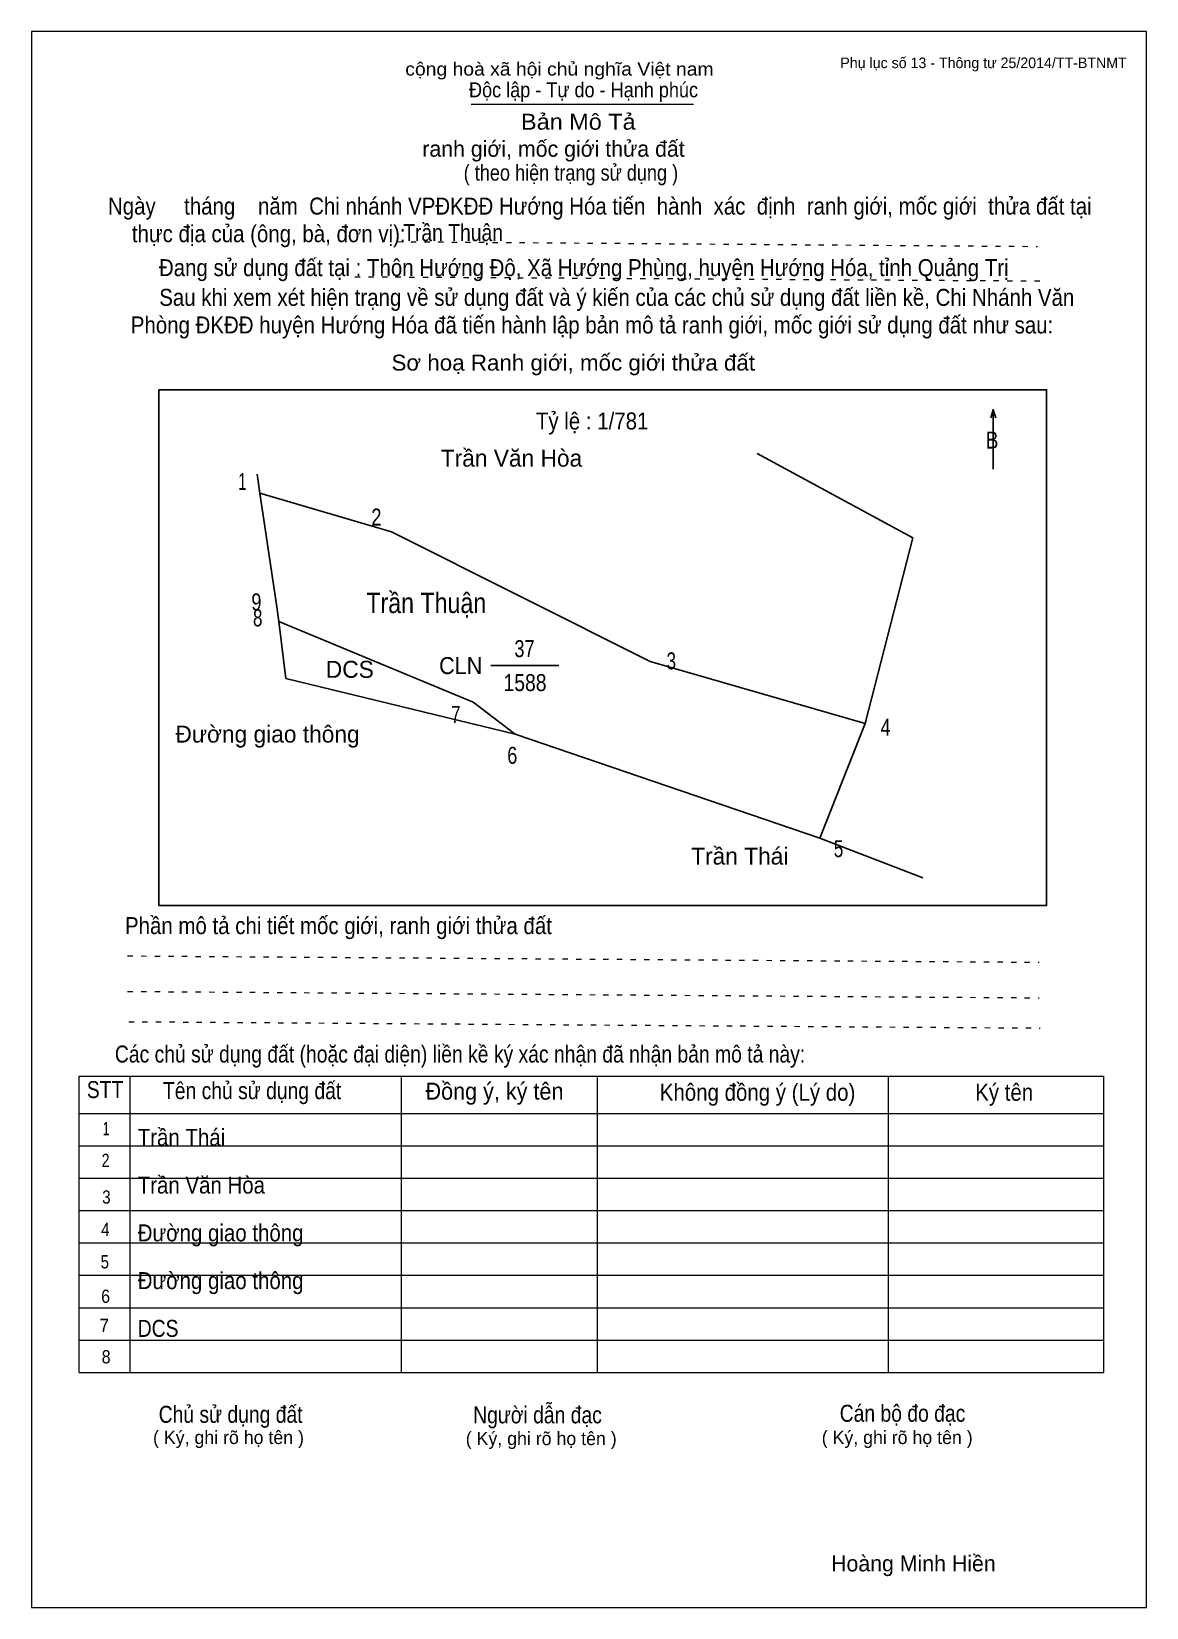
# Model space of a CAD drawing. Header units: centimetres. Extents: x 0 to 21, y 0 to 29.7.
import ezdxf
from ezdxf.enums import TextEntityAlignment as Align

# ---------------------------------------------------------------- set-up
doc = ezdxf.new("R2010")
doc.units = ezdxf.units.CM
doc.header["$LTSCALE"] = 0.13
doc.linetypes.add('DOTTED', pattern=[1.5, 0.3, -1.2])
for name, color, linetype, lineweight in [('1', 7, 'Continuous', 13), ('33', 7, 'Continuous', 25), ('6', 7, 'Continuous', 25), ('62', 7, 'Continuous', 13)]:
    doc.layers.add(name, color=color, linetype=linetype, lineweight=lineweight)
for name, color, linetype in [('2', 7, 'Continuous'), ('32', 7, 'Continuous'), ('34', 7, 'Continuous'), ('51', 7, 'Continuous'), ('63', 7, 'Continuous')]:
    doc.layers.add(name, color=color, linetype=linetype)

msp = doc.modelspace()

# ---------------------------------------------------------------- linework, layer by layer
at = {"layer": '1'}
msp.add_lwpolyline([(21, 0), (21, 29.7), (0, 29.7), (0, 0)], close=True, dxfattribs=at)
at = {"layer": '33'}
msp.add_line((8.65, 17.75), (9.93, 17.75), dxfattribs=at)
at = {"layer": '6'}
msp.add_line((15.7, 16.66), (14.85, 14.5), dxfattribs=at)
for points in [[(15.7, 16.66), (16.6, 20.16), (13.67, 21.75)], [(4.25, 21.36), (4.3, 21), (4.62, 18.86)], [(4.3, 21), (6.78, 20.27), (11.65, 17.83), (15.7, 16.66)], [(4.62, 18.86), (4.66, 18.58), (4.79, 17.51)], [(4.66, 18.58), (8.32, 17.06), (9.11, 16.46)], [(4.79, 17.51), (9.11, 16.46), (14.85, 14.5), (16.79, 13.75)]]:
    msp.add_lwpolyline(points, dxfattribs=at)
at = {"layer": '62'}
for p, q in [((8.28, 28.33), (12.47, 28.33)), ((0.9, 10.01), (20.2, 10.01)), ((0.9, 4.43), (0.9, 10.01)), ((1.86, 4.43), (1.86, 10.01)), ((6.97, 4.43), (6.97, 9.99)), ((10.66, 4.43), (10.66, 9.99)), ((16.14, 4.43), (16.14, 10.01)), ((20.2, 4.43), (20.2, 10.01)), ((0.9, 9.31), (20.2, 9.31)), ((0.9, 8.7), (20.2, 8.7)), ((0.9, 8.09), (20.2, 8.09)), ((0.9, 7.48), (20.2, 7.48)), ((0.9, 6.87), (20.2, 6.87)), ((0.9, 6.26), (20.2, 6.26)), ((0.9, 5.65), (20.2, 5.65)), ((0.9, 5.04), (20.2, 5.04)), ((0.9, 4.43), (20.2, 4.43))]:
    msp.add_line(p, q, dxfattribs=at)
at = {"layer": '62', "linetype": 'DOTTED'}
for p, q in [((6.89, 25.74), (18.95, 25.65)), ((6.09, 25.08), (19.04, 25)), ((1.81, 12.28), (18.98, 12.16)), ((1.81, 11.61), (18.98, 11.49)), ((1.83, 11.04), (19, 10.92))]:
    msp.add_line(p, q, dxfattribs=at)
at = {"layer": '62', "lineweight": 25}
for p, q in [((18.11, 22.58), (18.11, 21.45)), ((18.11, 22.57), (18.07, 22.42)), ((18.11, 22.57), (18.16, 22.42))]:
    msp.add_line(p, q, dxfattribs=at)
msp.add_lwpolyline([(2.4, 13.23), (19.12, 13.23), (19.12, 22.95), (2.4, 22.95)], close=True, dxfattribs=at)

# ---------------------------------------------------------------- texts
at = {"layer": '2', "width": 0.85}
msp.add_text('Trần Thuận', height=0.3843, dxfattribs=at).set_placement((7.435, 18.74), align=Align.CENTER)
at = {"layer": '32'}
for s, width, p in [('1', 0.65, (3.97, 21.06)), ('2', 0.8, (6.495, 20.39)), ('9', 0.8, (4.235, 18.79)), ('8', 0.75, (4.26, 18.49)), ('3', 0.75, (12.05, 17.68)), ('7', 0.75, (7.99, 16.67)), ('4', 0.8, (16.085, 16.43)), ('6', 0.8, (9.055, 15.9)), ('5', 0.75, (15.2, 14.14))]:
    msp.add_text(s, height=0.32, dxfattribs=dict(at, width=width)).set_placement(p, align=Align.CENTER)
at = {"layer": '33'}
for s, p in [('Trần Văn Hòa', (9.04, 21.5)), ('DCS', (5.995, 17.52)), ('Đường giao thông', (4.445, 16.3)), ('Đường giao thông', (4.445, 16.3)), ('Trần Thái', (13.34, 14))]:
    msp.add_text(s, height=0.32, dxfattribs=at).set_placement(p, align=Align.CENTER)
for s, width, p in [('37', 0.8, (9.285, 17.91)), ('1588', 0.85, (9.295, 17.27))]:
    msp.add_text(s, height=0.32, dxfattribs=dict(at, width=width)).set_placement(p, align=Align.CENTER)
at = {"layer": '33', "width": 0.95}
msp.add_text('CLN', height=0.32, dxfattribs=at).set_placement((8.49, 17.59), align=Align.RIGHT)
at = {"layer": '34'}
for s, width, p in [('Trần Thuận', 0.85, (7, 25.75)), ('Trần Thái', 0.9, (2, 8.7)), ('Trần Văn Hòa', 0.9, (2, 7.8)), ('Đường giao thông', 0.9, (2, 6.9)), ('Đường giao thông', 0.9, (2, 6)), ('DCS', 0.85, (2, 5.1))]:
    msp.add_text(s, height=0.32, dxfattribs=dict(at, width=width)).set_placement(p)
at = {"layer": '51', "width": 0.9}
msp.add_text('Tỷ lệ : 1/781', height=0.32, dxfattribs=at).set_placement((9.5, 22.2))
at = {"layer": '62'}
for s, height, width, p in [('cộng hoà xã hội chủ nghĩa Việt nam', 0.2474, 1.1, (7.04, 28.87)), ('Độc lập - Tự do - Hạnh phúc', 0.2828, 0.9, (8.24, 28.46)), ('Bản Mô Tả', 0.3, 1.1, (9.22, 27.85)), ('( theo hiện trạng sử dụng )', 0.3, 0.85, (8.14, 26.89)), ('Ngày     tháng    năm  Chi nhánh VPĐKĐĐ Hướng Hóa tiến  hành  xác  định  ranh giới, mốc giới  thửa đất tại ', 0.32, 0.9, (1.44, 26.25)), ('thực địa của (ông, bà, đơn vị): ', 0.32, 0.9, (1.89, 25.73)), ('Đang sử dụng đất tại : Thôn Hướng Độ, Xã Hướng Phùng, huyện Hướng Hóa, tỉnh Quảng Trị', 0.32, 0.9, (2.4, 25.09)), ('     Sau khi xem xét hiện trạng về sử dụng đất và ý kiến của các chủ sử dụng đất liền kề, Chi Nhánh Văn ', 0.32, 0.9, (1.87, 24.53)), ('Phòng ĐKĐĐ huyện Hướng Hóa đã tiến hành lập bản mô tả ranh giới, mốc giới sử dụng đất như sau:', 0.32, 0.9, (1.87, 24.01)), ('Sơ hoạ Ranh giới, mốc giới thửa đất', 0.3, 1.05, (6.78, 23.31)), ('B', 0.32, 0.85, (17.97, 21.84)), ('Phần mô tả chi tiết mốc giới, ranh giới thửa đất ', 0.32, 0.9, (1.76, 12.69)), ('Các chủ sử dụng đất (hoặc đại diện) liền kề ký xác nhận đã nhận bản mô tả này:', 0.32, 0.85, (1.57, 10.27))]:
    msp.add_text(s, height=height, dxfattribs=dict(at, width=width)).set_placement(p)
msp.add_text('ranh giới, mốc giới thửa đất', height=0.3, dxfattribs=at).set_placement((7.36, 27.34))
for s, height, width, p in [('STT', 0.32, 0.85, (1.385, 9.6)), ('Tên chủ sử dụng đất', 0.32, 0.85, (4.155, 9.58)), ('Đồng ý, ký tên', 0.32, 0.95, (8.72, 9.57)), ('Không đồng ý (Lý do)', 0.32, 0.9, (13.675, 9.55)), ('Ký tên', 0.32, 0.9, (18.32, 9.55)), ('1', 0.25, 0.7, (1.405, 8.9)), ('2', 0.25, 0.8, (1.395, 8.3)), ('3', 0.25, 0.85, (1.41, 7.61)), ('4', 0.25, 0.85, (1.39, 7)), ('5', 0.25, 0.85, (1.38, 6.39)), ('6', 0.25, 0.9, (1.395, 5.74)), ('7', 0.25, 0.95, (1.37, 5.19)), ('8', 0.25, 0.9, (1.405, 4.6)), ('Người dẫn đạc', 0.32, 0.85, (9.53, 3.47)), ('Chủ sử dụng đất', 0.32, 0.85, (3.75, 3.48)), ('Cán bộ đo đạc', 0.32, 0.85, (16.405, 3.5))]:
    msp.add_text(s, height=height, dxfattribs=dict(at, width=width)).set_placement(p, align=Align.CENTER)
for p in [(3.71, 3.08), (9.6, 3.06), (16.305, 3.08)]:
    msp.add_text('( Ký, ghi rõ họ tên )', height=0.25, dxfattribs=at).set_placement(p, align=Align.CENTER)
at = {"layer": '63'}
msp.add_text('Phụ lục số 13 - Thông tư 25/2014/TT-BTNMT', height=0.2, dxfattribs=at).set_placement((20.63, 29.01), align=Align.RIGHT)
msp.add_text('Hoàng Minh Hiền', height=0.3, dxfattribs=at).set_placement((16.61, 0.68), align=Align.CENTER)

doc.saveas('drawing.dxf')
